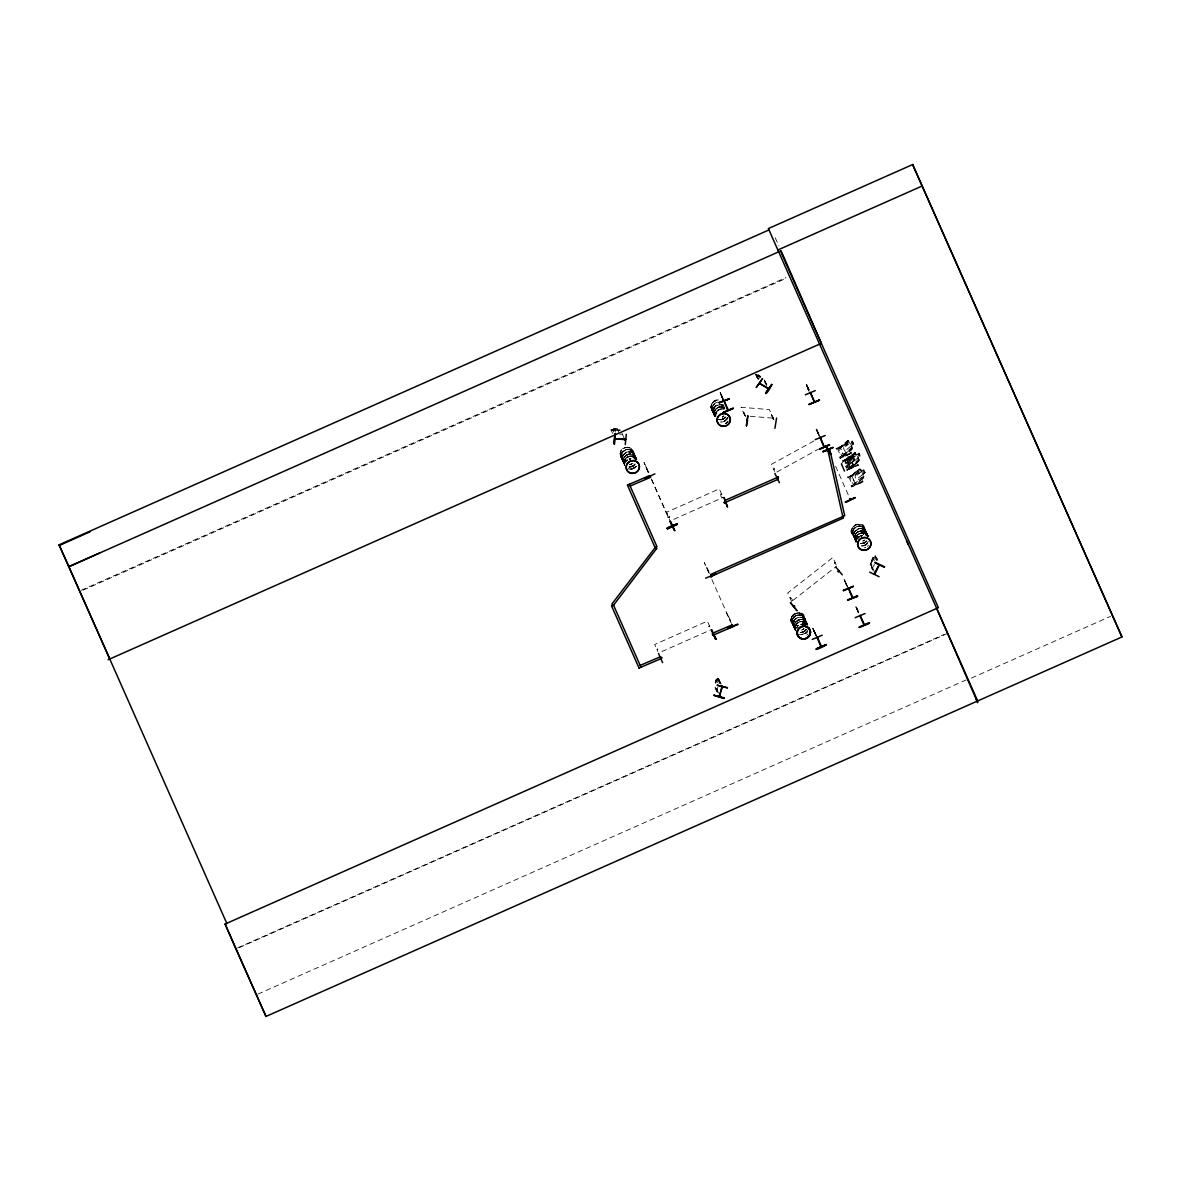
<?xml version="1.0" encoding="UTF-8"?>
<svg xmlns="http://www.w3.org/2000/svg" width="1181" height="1181" viewBox="0 0 1181 1181"><rect width="100%" height="100%" fill="white"/><g stroke="black" fill="none" stroke-linecap="round" stroke-linejoin="round"><path stroke-width="0.75" stroke-dasharray="5 3.75" d="M863.798 469.684L865.068 472.548L862.868 474.319L862.824 476.445L858.735 479.766L856.299 479.648L855.044 476.799L856.107 473.847L860.196 470.525L861.599 471.455L863.902 469.521L865.26 472.577L863.075 474.363M876.45 560.783L875.342 555.838L870.515 563.544L872.434 569.892M612.585 433.412L611.005 429.84L612.614 433.058M610.99 429.958L620.187 430.105M613.751 432.039L612.865 430.076L614.445 429.81L613.84 428.718L617.353 428.806L618.755 432.305M617.338 428.924L617.811 429.973L620.202 429.987M622.151 434.239L619.612 434.209M743.425 412.11L745.654 417.055M773.437 419.698L771.252 414.398L773.23 417.734M851.531 445.798L851.28 447.879L847.205 451.201L844.769 451.083L843.5 448.234L844.577 445.267L848.667 441.96L850.069 442.89L852.372 440.956L853.73 444.012L851.339 445.754L852.106 449.489L846.246 454.257M858.941 460L858.602 461.52L852.815 466.362L850.246 467.056L847.205 460L854.616 452.397L855.9 452.958L859.104 459.985L858.764 461.594L852.889 466.362L850.217 467.189L847.028 460L848.74 457.18M861.687 471.455L860.757 469.315C857.066 467.942 853.819 473.891 851.914 476.46L855.177 483.649L857.775 482.822L863.651 478.069L862.957 474.319M863.651 478.069L863.99 476.445M854.749 460.147L853.346 457.077L854.749 460.147L852.549 461.904L852.992 465.609L847.161 470.304M853.45 464L853.081 465.609L847.072 470.304M620.985 455.275L622.357 452.057M622.564 455.896L622.047 459.365M622.756 456.294L622.298 455.143M624.011 462.007L624.528 460.265M631.407 451.718L632.16 451.393L631.643 452.087M634.537 456.457L634.02 458.198A6.732 6.363 -24.3 0 0 630.374 450.02A6.732 6.363 -24.3 0 0 621.678 453.888A6.732 6.363 -24.3 0 0 625.325 462.111L622.372 460.132M711.848 408.095L713.235 404.876L717.694 402.19A6.732 6.363 -24.3 0 0 716.011 414.531L715.524 414.723M712.217 408.405L712.305 409.408M712.409 408.419C713.265 411.047 713.737 407.091 714.077 408.331M713.708 408.98L713.649 408.198M724.824 407.873C720.248 404.345 713.058 408.803 713.959 414.413L713.885 412.612M716.262 411.593L714.889 416.539M714.963 414.738L715.42 413.084M723.333 404.581L722.506 404.906M792.466 619.051L792.421 624.173M792.318 621.117L792.274 621.885M792.51 621.117C793.809 623.996 793.721 618.342 794.178 621.797M794.4 619.936L793.027 624.882M793.101 623.066L793.543 621.413M799.832 619.405L801.663 619.42C796.732 618.741 792.377 624.188 794.503 628.764M794.488 623.73L794.045 627.126M795.507 625.782L794.99 629.252M795.226 628.1L796.895 627.362M802.386 617.087L803.552 617.043M802.755 617.589L803.552 617.191M794.355 619.951L797.145 617.766A6.835 6.466 -24.3 0 1 806.49 624.247L800.187 624.483A6.732 6.363 -24.3 0 1 805.265 624.232M859.207 536.986A6.732 6.363 -24.3 0 1 851.708 530.121A6.732 6.363 -24.3 0 1 860.846 524.63A6.702 6.333 -24.3 0 1 863.591 534.314A6.732 6.363 -24.3 0 0 860.846 524.63A6.702 6.333 -24.3 0 0 851.737 530.121A6.702 6.333 -24.3 0 0 859.207 536.956C835.735 532.911 870.486 511.698 863.68 534.27M851.501 529.929L851.959 528.261M852.431 533.768C851.826 529.516 855.856 525.648 860.048 526.062M852.446 532.055L852.948 530.299A6.835 6.466 -24.3 0 1 861.746 526.446L864.595 528.379L865.909 531.686M852.667 532.631L853.553 531.73M852.977 532.365L853.302 533.65M853.494 534.403L854.867 531.184M854.513 536.661L857.052 532.1M855.457 538.772L855.974 537.03M863.09 528.852L863.4 528.114M863.902 528.704L863.606 528.158M865.983 533.221L865.466 534.963A6.732 6.363 -24.3 0 0 861.82 526.8A6.732 6.363 -24.3 0 0 853.125 530.653A6.732 6.363 -24.3 0 0 856.771 538.876L855.088 538.064M867.061 535.008L866.706 535.273A6.732 6.363 -24.3 0 0 857.613 528.985A6.732 6.363 -24.3 0 0 856.151 540.071L855.959 539.997M870.559 563.529L870.146 564.872M716.203 679.208L715.199 682.485L716.203 679.208L716.764 680.433L717.31 679.119L718.21 681.083M715.656 682.397L716.099 680.079M715.716 683.474L717.841 677.348L720.794 683.829M719.864 683.312L718.21 678.13L721.148 683.917M720.218 683.4L718.565 678.219M717.015 689.97L716.114 690.014L717 690.088L719.244 682.352L717.959 677.377M871.74 561.403L871.061 563.278L871.947 565.241M875.224 559.381L874.339 557.417L873.335 558.583C873.35 555.395 870.087 560.503 871.844 561.462M874.516 572.076L870.973 564.784L872.759 570.054M870.84 565.773L871.298 564.946M875.903 556.738C874.014 557.24 877.926 557.004 877.823 561.005M871.519 567.751L872.523 567.854L875.712 562.171M621.295 455.6L622.387 454.951M622.505 455.955L626.181 452.249L631.392 452.013M621.486 455.777L622.18 456.56L622.845 455.733M624.469 460.324C626.476 455.069 634.802 454.464 637.09 459.793A6.835 6.466 -24.3 0 0 628.159 456.619A6.835 6.466 -24.3 0 0 624.528 465.299L624.085 461.889L624.498 465.373M624.336 462.332L625.679 461.727M631.555 451.91L632.071 451.053M631.924 452.19L632.145 451.245M635.496 458.671L634.817 458.789M712.158 408.419L713.25 407.77M712.217 409.113L714.003 409.039M714.416 411.047L715.287 409.527M727.983 417.69L724.307 421.396L720.823 421.986A6.835 6.466 -24.3 0 0 727.954 417.69A6.732 6.363 -24.3 0 1 720.912 422.001M792.407 619.11C794.045 615.183 799.33 613.515 802.844 615.965M792.259 621.117L793.086 620.483M795.448 625.841L796.363 624.291M795.3 628.617L795.64 627.687M854.203 533.059L854.321 531.893M805.058 623.657L804.113 625.192A6.835 6.466 -24.3 0 0 802.371 615.788A6.835 6.466 -24.3 0 0 792.746 618.711A6.835 6.466 -24.3 0 0 796.186 627.583L794.621 626.816M855.915 537.089L858.056 534.299L861.303 532.852L859.591 533.384A6.732 6.363 -24.3 0 0 856.004 541.887L854.203 537.931M855.945 538.861L855.782 539.85M856.993 539.451L859.148 536.661A6.835 6.466 -24.3 0 0 857.007 539.437A6.732 6.363 -24.3 0 1 859.133 536.617M846.201 454.154L843.559 455.084L840.37 447.894L842.171 445.075L847.973 440.292L850.158 442.89L852.372 440.956L853.523 443.982M846.127 454.154L843.603 454.951L840.488 447.909L842.083 445.075M841.477 463.882C843.278 460.989 846.866 455.423 850.364 456.826L851.147 458.819L853.435 457.062M764.609 380.415L767.399 385.818M758.468 375.735L757.228 375.366M622.638 448.721L625.886 447.289C617.25 448.116 619.051 462.125 627.716 460.221A6.702 6.333 -24.3 0 1 620.291 453.356A6.702 6.333 -24.3 0 1 629.384 447.879A6.702 6.333 -24.3 0 1 632.145 457.549M622.328 452.072L626.831 449.37L630.329 449.651A6.835 6.466 -24.3 0 1 634.005 458.021M621.767 455.305L621.856 456.885M623.007 456.442L621.87 456.781M625.605 455.32L623.066 459.881L624.439 464.694M624.395 456.693L628.912 453.976L633.961 455.054M626.417 461.151L627.702 459.881A6.732 6.363 -24.3 0 0 626.461 461.077A6.835 6.466 -24.3 0 1 627.687 459.896M636.234 466.392L631.732 469.093M715.524 405.984L712.911 410.457L714.49 415.387M716.232 411.623L719.022 409.423L724.16 409.202M728.16 421.558L725.385 423.758A6.835 6.466 -24.3 0 0 728.087 421.44M853.774 528.852L855.044 527.567M854.837 531.199L859.34 528.498L864.389 529.575L862.75 528.778M854.04 533.074L852.933 532.734M854.453 533.207L853.095 533.443M856.816 535.569L858.07 534.299M855.915 538.861L856.963 538.669M866.647 541.06A6.717 6.348 -24.3 0 1 860.506 543.777L863.916 543.186L866.662 540.898M865.452 542.256L866.706 540.987A6.732 6.363 -24.3 0 1 860.506 543.777M793.307 617.604L796.083 615.419M861.407 545.917A6.835 6.466 -24.3 0 0 867.651 543.157L864.891 545.342L861.392 545.947M867.681 543.157L864.891 545.342M793.972 621.959L792.451 621.486M795.374 622.21L798.12 619.936A6.717 6.348 -24.3 0 1 807.302 624.66M802.74 616.807L802.608 617.604M797.588 623.051L796.334 624.321L799.124 622.136L804.335 621.9M801.943 624.291C814.211 601.439 773.525 619.479 798.696 625.738A6.717 6.348 -24.3 0 1 791.344 618.313A6.732 6.363 -24.3 0 1 801.397 613.84A6.732 6.363 -24.3 0 1 801.914 624.321A6.717 6.348 -24.3 0 0 801.397 613.854A6.717 6.348 -24.3 0 0 791.344 618.313A6.732 6.363 -24.3 0 0 798.74 625.738L796.909 625.782M806.195 629.65L803.449 631.938L799.906 632.44A6.732 6.363 -24.3 0 0 806.077 629.606M804.984 631.008L806.239 629.753A6.717 6.348 -24.3 0 1 800.024 632.514A6.732 6.363 -24.3 0 0 806.18 629.813M807.154 631.924L805.914 633.164L807.199 631.909A6.835 6.466 -24.3 0 1 799.227 634.315M874.575 556.531L875.239 555.779L877.498 560.857M848.873 457.268L854.719 452.53M856.83 454.833L859.015 453.061L860.373 456.117L857.982 457.859L857.937 459.985L853.848 463.306L851.412 463.188L850.158 460.339L851.221 457.372L855.31 454.065L856.727 454.995L858.986 453.224L860.181 456.087M853.701 473.64L859.591 468.857M863.488 477.98L855.133 483.516M838.702 448.352L848.637 440.513L839.233 448.928L838.702 448.352L848.637 440.513M838.953 448.928L848.903 441.089M841.979 455.822L851.929 447.983L842.525 456.383L841.979 455.822L851.929 447.983M842.245 456.397L852.18 448.559M845.345 460.457L855.546 453.194C855.103 455.349 843.647 460.723 845.891 461.033M845.611 461.033L855.546 453.194M848.637 467.927L858.838 460.664C858.395 462.819 846.925 468.193 849.169 468.488M848.888 468.503L858.838 460.664M850.231 476.917L860.181 469.078M853.523 484.387L863.459 476.548M843.249 461.166L849.139 456.486M851.117 458.981L853.405 457.224M854.631 460.103L852.342 461.86L852.357 463.985L848.224 467.248L845.803 467.115L844.563 464.236L845.67 461.299L849.803 458.021L851.191 458.981M792.982 600.406L836.738 566.053M790.591 597.291C789.041 598.383 792.495 596.877 792.303 600.863M718.52 399.99C710.091 398.735 707.936 412.641 716.808 413.114M713.501 401.54L715.036 400.625M715.509 405.984L720.543 404.463A6.835 6.466 -24.3 0 1 723.761 405.629L720.499 404.478M624.823 462.096L625.812 462.111M634.891 458.021L635.26 458.494A6.732 6.363 -24.3 0 0 626.166 452.22A6.732 6.363 -24.3 0 0 624.705 463.306M633.016 463.292L629.753 464.724A6.835 6.466 -24.3 0 0 633.001 463.277A6.732 6.363 -24.3 0 1 629.813 464.753M628.971 467.012L633.961 465.403M723.879 416.111L722.344 417.026A6.835 6.466 -24.3 0 0 723.864 416.096A6.732 6.363 -24.3 0 1 722.359 417.055M723.303 419.137L724.839 418.222M862.912 540.972L864.462 540.057A6.732 6.363 -24.3 0 1 862.927 541.001A6.835 6.466 -24.3 0 0 864.433 540.042M860.373 543.688L865.407 542.153M802.445 629.739L803.981 628.809A6.835 6.466 -24.3 0 1 800.733 630.226M805.959 633.178L800.925 634.699M813.989 440.912L771.414 464.354L774.633 471.485M776.862 472.031L817.857 449.459M81.179 590.279L786.029 277.609M83.142 590.16L786.325 278.229M816.189 429.308L819.23 434.844M816.662 429.131L818.536 434.298M816.602 430.238L817.267 431.375M818.093 433.516L817.149 431.419M673.746 519.345L723.126 497.437M836.325 448.81L847.013 443.259L836.251 448.662M838.348 447.998L847.574 444.528L838.348 447.998L842.142 456.575L851.324 452.5L842.142 456.575M839.632 457.047C843.249 456.427 838.067 457.062 840.193 458.317L851.649 453.238L851.088 451.969M842.968 460.915L853.671 455.364L842.909 460.767M844.991 460.103L854.232 456.634L844.991 460.103L848.785 468.665L857.967 464.605L848.785 468.665M847.796 469.108C845.847 470.791 848.12 463.823 843.957 460.472M846.615 469.905L858.307 465.344L846.851 470.422M847.855 477.375L858.543 471.824L847.796 477.227M849.877 476.563L859.118 473.094L849.877 476.563L853.671 485.14L862.853 481.066L853.671 485.14M851.161 485.627C854.778 484.992 849.597 485.642 851.737 486.882L863.178 481.804L862.617 480.534M661.818 651.602L711.198 629.694M847.766 586.603L844.031 579.502L847.618 587.311M845.227 582.203L844.828 580.048M846.113 584.211L844.459 580.166M846.246 584.433L845.316 582.336M858.749 612.983L855.708 606.606L858.351 612.319M856.018 607.314L859.266 614.607M856.535 608.141C855.443 604.805 859.532 615.67 856.978 609.426M816.292 636.338L812.705 628.351L815.54 634.138M815.436 634.374L813.045 629.045L816.529 635.408M813.694 630.58L812.735 628.336M857.657 611.02L858.351 612.659L857.317 610.223M814.949 633.252L814.078 630.979M237.499 947.93L944.032 634.522M239.359 947.59L947.575 633.415M257.93 994.107L966.147 679.931M971.373 678.101L1110.627 616.334M646.022 467.779L648.251 472.725M720.572 494.145C722.418 493.215 719.096 495.74 722.211 497.762M707.035 567.662L709.633 573.449M728.721 616.63L731.689 623.228M813.606 629.857L813.591 628.868M813.488 629.975L814.019 631.156M814.078 631.141L815.111 633.193M814.831 633.046L813.207 628.986M722.875 399.296L720.085 392.623L722.004 396.875M720.248 392.594L723.525 399.001M720.602 393.45L720.587 392.461M720.558 393.524L721.03 394.572M721.074 394.72L722.108 396.786M721.502 396.048L723.2 399.783M806.195 384.475L808.439 389.848M809.265 389.996L806.343 384.445L808.97 389.435M808.055 388.534L808.645 389.907L806.653 385.375M722.536 398.041L721.857 396.727L723.422 400.152M718.063 407.312L719.775 406.795M721.576 419.668L726.094 416.952A6.702 6.333 -24.3 0 1 718.255 419.447M622.52 456.545L621.767 456.412M629.207 458.966L630.92 458.449A6.732 6.363 -24.3 0 0 629.193 458.937A6.835 6.466 -24.3 0 1 630.92 458.464M855.62 524.571L857.332 524.054M866.677 532.985C862.691 527.656 853.45 531.996 854.513 538.374M860.654 535.731L862.366 535.214A6.732 6.363 -24.3 0 0 860.639 535.702A6.835 6.466 -24.3 0 1 862.366 535.229M801.678 632.366L803.346 631.732M852.461 447.879L849.169 440.853L847.988 440.424M858.188 457.903L859.104 459.985M719.79 406.825L723.274 407.105M721.621 419.757L718.078 419.373M628.912 453.976L630.698 453.903M622.107 455.143L623.066 455.305M629.842 456.117L631.599 456.043M629.945 469.167L631.746 469.078L628.233 468.813M860.314 530.668L865.407 531.819M861.289 532.867L866.352 533.93M856.816 538.816L856.594 538.728A6.835 6.466 -24.3 0 1 852.918 530.358M850.29 456.826L853.346 464.015M613.972 428.762L617.235 428.939M612.068 429.53L614.46 429.707M614.607 430.164L617.87 430.342M750.201 416.258L773.201 418.163M871.475 567.589L872.523 567.854M716.011 416.081L715.524 415.594M627.657 447.171C632.617 447.348 635.437 453.711 632.234 457.505A6.746 6.377 -24.3 0 0 629.355 447.717A6.746 6.377 -24.3 0 0 620.173 453.224A6.746 6.377 -24.3 0 0 627.716 460.118M624.218 459.896L625.945 460.265M860.004 526.076L861.776 526.416A6.835 6.466 -24.3 0 1 865.437 534.801M803.907 618.327L800.6 617.176L797.145 617.766A6.835 6.466 -24.3 0 0 795.669 629.045M807.568 624.823L806.165 621.649L801.619 619.331L803.39 619.789M802.563 621.546L805.885 622.697M796.481 627.421L796.112 627.391A6.835 6.466 -24.3 0 1 792.687 618.578A6.835 6.466 -24.3 0 1 802.327 615.67A6.835 6.466 -24.3 0 1 804.099 625.059M617.707 430.002L619.612 430.445M717.325 678.145L716.675 680.256M719.229 680.197L719.362 682.382M715.228 687.933L717.502 692.287M854.616 452.397L856.801 454.995M859.517 468.99L860.787 469.418M873.364 558.436L872.995 557.447M871.681 561.477L871.268 560.355M714.52 414.118L716.158 414.9M625.162 461.948A6.835 6.466 -24.3 0 1 621.472 453.593A6.732 6.363 -24.3 0 1 630.196 449.636L631.879 450.448M631.304 452.013L632.942 452.81M632.366 454.168L635.23 456.22L636.589 459.306L636.087 457.564M633.267 456.383L636.175 458.346M802.268 617.545L805.191 619.494M803.331 619.7L804.925 620.571M756.017 374.997L758.94 379.47M757.922 374.79L760.859 376.518M760.313 376.459L758.586 375.366L760.475 376.813M756.593 374.717L761.184 377.64M864.241 529.546L865.658 530.741M866.219 533.915L868.537 536.558A6.835 6.466 -24.3 0 0 859.65 533.517A6.835 6.466 -24.3 0 0 856.018 542.197M853.819 536.897L855.236 538.078M854.882 539.259L856.299 540.44A6.835 6.466 -24.3 0 1 857.686 529.147A6.835 6.466 -24.3 0 1 867.016 535.613L866.514 532.454M714.653 414.132L711.922 409.63M714.298 415.313L715.716 416.494A6.732 6.363 -24.3 0 1 714.475 407.578A6.732 6.363 -24.3 0 1 723.82 405.969M631.732 450.419L634.049 453.061L634.463 456.575M632.795 452.781L634.212 453.962M802.711 615.936L805.029 618.578L804.999 623.73A6.732 6.363 -24.3 0 0 801.353 615.552A6.732 6.363 -24.3 0 0 792.658 619.405A6.732 6.363 -24.3 0 0 796.289 627.628M805.737 622.667L807.154 623.848A6.835 6.466 -24.3 0 0 795.551 630.949L795.064 627.406M623.789 461.313L621.678 458.789L622.579 460.767M623.435 462.494L624.852 463.675A6.732 6.363 -24.3 0 1 626.343 452.618A6.732 6.363 -24.3 0 1 635.526 458.966L635.599 457.091M794.754 626.845L792.436 624.188M794.4 628.012L795.817 629.193M806.83 385.818L809.723 392.889M720.735 393.967L723.628 401.038M864.403 528.306L865.289 529.723L864.359 527.745M865.466 530.668L867.046 535.569M866.633 532.897L868.035 536.071M867.445 535.023L868.315 536.44M852.859 534.727L851.501 531.657M856.225 539.835L856.048 539.687M854.011 536.971L853.568 535.938M853.804 536.883L852.505 531.922M855.074 539.333L853.568 534.284M855.885 541.459L854.468 538.285M711.39 409.335L712.291 410.781M713.427 413.025L712.984 410.338M803.936 617.058L804.807 618.475L803.877 616.497M804.999 619.42L806.505 622.8M791.491 622.033L792.392 623.479M792.658 624.306L793.529 625.723M794.592 628.085L793.086 623.037M794.459 628.676L795.404 630.211M632.957 451.541L633.843 452.943L632.913 450.98M634.02 453.888L635.526 457.283M635.998 458.258L636.869 459.675A6.732 6.363 -24.3 0 0 628.13 456.575A6.732 6.363 -24.3 0 0 624.557 465.122L622.756 461.151M620.527 456.516L621.413 457.962M622.357 460.118L621.058 455.157M623.627 462.568L622.121 457.519M775.194 237.721L778.87 245.869M851.649 453.238L840.193 458.317M863.178 481.804L851.737 486.882M808.911 390.143L806.003 383.707L806.224 384.548M806.549 385.419L808.749 390.173M865.437 530.107L866.323 532.07M866.514 532.469L868.301 536.44A6.732 6.363 -24.3 0 0 859.576 533.354M848.224 494.809L835.233 465.388M817.031 429.987L819.614 435.686M819.274 435.833L815.982 428.541L816.219 429.382M819.437 436.601L817.488 432.202M874.368 560.886L873.482 558.923L871.903 561.757L872.789 563.721M870.973 564.784L873.541 570.482M852.092 533.177L852.962 535.17M764.225 379.824L766.543 384.696M764.683 381.05L767.886 388.165M764.461 381.345L765.746 384.194M757.995 374.687L759.56 378.245M756.224 374.702L758.733 379.78M755.751 374.288L757.124 377.167M755.692 374.377L757.936 379.278M773.924 419.742L769.348 409.6L741.018 407.268L745.595 417.41M771.252 414.398L773.496 419.344M847.604 587.518L845.655 583.119M856.52 607.137L859.089 612.836M836.089 564.636L832.871 557.506L787.712 592.965L791.565 601.513M743.897 412.154L745.329 415.801M723.171 399.148L719.908 391.856L720.13 392.697M722.344 397.997L723.23 399.96M815.82 634.714L812.912 628.277L813.133 629.104M711.508 409.231L712.394 411.224M713.619 413.97L714.638 416.155A6.702 6.333 -24.3 0 1 724.794 408.183M805.855 620.822L804.97 618.859L805.442 620.438M806.033 621.221L807.819 625.192A6.732 6.363 -24.3 0 0 799.109 622.107A6.732 6.363 -24.3 0 0 795.536 630.639L793.721 626.683M791.61 621.944L792.495 623.922L792.023 622.343M792.658 624.321L793.543 626.284M721.842 494.588L719.273 488.89L666.601 512.259L669.169 517.957M709.279 573.597L704.334 562.614L708.748 572.578M726.389 612.437L731.349 623.376M648.59 472.577L644.014 462.435L648.428 472.4M665.626 511.122L669.937 520.806M634.876 455.305L633.99 453.342L634.463 454.921M635.068 455.704L636.854 459.675M709.914 626.845L707.345 621.147L654.673 644.501L657.891 651.632M622.092 433.545L624.026 437.811M616.733 429.087L614.637 428.969M613.854 428.614L615.493 432.128M620.645 456.412L621.531 458.405L621.058 456.811M716.823 680.758L717.708 682.721M716.498 688.538L719.067 694.236M716.144 688.449L717.428 691.298M714.992 687.135L717.147 692.199M815.2 633.813L816.322 636.146M814.329 631.894L815.451 634.315M860.698 469.418L863.828 476.474M857.731 464.074L858.307 465.344M853.671 455.364L854.232 456.634M847.013 443.259L847.574 444.528M858.543 471.824L859.118 473.094M852.092 476.46L855.221 483.516M837.314 448.367L841.138 457.003M842.673 460.236L843.204 461.431M836.015 448.145L836.561 449.341M848.844 476.932L852.682 485.583M847.559 476.711L848.091 477.906M816.292 429.249L819.821 437.442M711.877 579.472L730.257 620.985M645.402 465.506L648.738 472.976M651.558 479.294L668.904 518.474M651.366 479.043L666.069 512.259M844.149 579.458L844.385 580.299M855.812 606.562L856.048 607.388M807.686 388.269L809.029 391.383M721.591 396.417L722.92 399.532M807.479 387.368L808.498 389.76M808.04 389.125L807.848 388.209M721.384 395.532L722.403 397.908M806.682 384.297L807.036 385.154M855.531 540.308L855.989 541.902M855.93 542.138L855.531 538.654M713.9 414.339L714.402 416.066M865.983 531.494L865.909 533.34M864.979 529.354L864.979 531.066M806.579 624.336L806.564 622.608L806.505 624.454A6.835 6.466 -24.3 0 0 797.205 617.899A6.835 6.466 -24.3 0 0 795.728 629.163M714.963 414.693L714.963 416.376M711.922 407.976L711.863 409.822M856.328 540.455A6.732 6.363 -24.3 0 1 857.79 529.383A6.732 6.363 -24.3 0 1 866.972 535.746M858.277 538.831A6.732 6.363 -24.3 0 1 852.608 531.332A6.732 6.363 -24.3 0 1 861.097 526.239A6.732 6.363 -24.3 0 1 865.289 534.624M867.946 536.263A6.732 6.363 -24.3 0 0 858.779 531.568A6.732 6.363 -24.3 0 0 856.077 541.518A6.717 6.348 -24.3 0 1 858.779 531.583A6.717 6.348 -24.3 0 1 867.946 536.263M868.522 545.194A6.732 6.363 -24.3 0 1 867.297 546.434M865.791 547.334A6.732 6.363 -24.3 0 1 864.108 547.836M867.636 543.23A6.732 6.363 -24.3 0 1 861.48 545.962M856.181 542.286A6.732 6.363 -24.3 0 1 867.607 535.421M868.315 541.341A6.732 6.363 -24.3 0 1 861.303 545.563M865.85 535.524A6.835 6.466 -24.3 0 1 867.385 536.307M624.749 463.646A6.835 6.466 -24.3 0 1 626.24 452.382A6.835 6.466 -24.3 0 1 635.57 458.848M636.411 459.291A6.732 6.363 -24.3 0 0 627.244 454.596A6.732 6.363 -24.3 0 0 624.542 464.546A6.702 6.333 -24.3 0 1 627.185 454.478A6.702 6.333 -24.3 0 1 636.323 459.143M635.024 463.926A6.702 6.333 -24.3 0 1 628.912 466.643M631.304 463.838A6.732 6.363 -24.3 0 1 629.635 464.354M630.3 449.666A6.835 6.466 -24.3 0 0 621.472 453.593A6.732 6.363 -24.3 0 0 625.148 461.712M630.196 449.636A6.732 6.363 -24.3 0 1 633.843 457.859M624.631 464.753A6.732 6.363 -24.3 0 1 627.332 454.803A6.732 6.363 -24.3 0 1 636.515 459.483A6.702 6.333 -24.3 0 0 627.347 454.833A6.702 6.333 -24.3 0 0 624.66 464.738M636.19 466.465A6.732 6.363 -24.3 0 1 628.351 468.827M624.734 465.521A6.732 6.363 -24.3 0 1 636.16 458.656M636.16 466.259A6.835 6.466 -24.3 0 1 628.203 468.665M636.013 466.067A6.732 6.363 -24.3 0 1 628.174 468.429M634.3 458.715A6.732 6.363 -24.3 0 1 635.806 459.483A6.835 6.466 -24.3 0 0 634.404 458.759M715.627 416.465A6.835 6.466 -24.3 0 1 714.328 407.371A6.835 6.466 -24.3 0 1 723.82 405.747M725.975 416.893A6.732 6.363 -24.3 0 1 718.151 419.27M714.535 415.948A6.732 6.363 -24.3 0 1 724.721 407.962M723.805 415.978A6.835 6.466 -24.3 0 1 722.285 416.893M715.568 416.332A6.835 6.466 -24.3 0 1 718.757 404.566M716.188 414.93A6.732 6.363 -24.3 0 1 717.827 402.559M726.891 422.872A6.732 6.363 -24.3 0 1 725.385 423.787M722.551 408.966A6.835 6.466 -24.3 0 0 714.977 416.613A6.732 6.363 -24.3 0 1 722.595 409.216M727.939 421.248A6.732 6.363 -24.3 0 1 725.208 423.389M727.747 417.395A6.732 6.363 -24.3 0 1 720.735 421.617M714.977 416.347A6.732 6.363 -24.3 0 1 724.101 409.172M807.391 624.793A6.732 6.363 -24.3 0 0 798.208 620.114A6.732 6.363 -24.3 0 0 795.507 630.064A6.717 6.348 -24.3 0 1 798.149 619.995M806.018 629.458A6.717 6.348 -24.3 0 1 799.877 632.175M803.907 628.676A6.835 6.466 -24.3 0 1 802.386 629.591M795.61 630.27A6.732 6.363 -24.3 0 1 798.297 620.32A6.732 6.363 -24.3 0 1 807.479 625.015A6.717 6.348 -24.3 0 0 798.312 620.335A6.717 6.348 -24.3 0 0 795.61 630.27M807.848 630.093A6.732 6.363 -24.3 0 1 800.836 634.315M808.04 633.946A6.732 6.363 -24.3 0 1 806.815 635.186M800.246 624.631A6.835 6.466 -24.3 0 1 805.427 624.395M850.276 459.306L848.962 462.642C852.771 461.121 853.066 465.609 848.726 463.646L847.057 467.72L847.958 463.38C843.928 464.812 843.618 460.472 848.165 462.391L849.774 458.464L850.276 459.306M611.33 430.209L612.26 430.607L611.33 430.209M724.411 407.12L723.953 408.788L724.44 407.12M872.656 558.2L871.799 560.37L872.656 558.2M797.441 626.653L796.57 628.159A6.732 6.363 -24.3 0 1 797.441 626.609M758.497 378.776L756.962 377.211L758.482 378.88M635.216 464.133L632.47 466.421L628.927 466.923A6.732 6.363 -24.3 0 0 635.112 464.089M849.346 443.495L845.256 446.802L846.526 449.666L850.6 446.344L849.346 443.495M852.121 441.93L851.398 442.521L852.21 444.351L852.933 443.761L852.121 441.93M855.989 455.586L851.9 458.907L853.169 461.771L857.258 458.449L855.989 455.586M858.764 454.035L858.041 454.626L858.853 456.457L859.591 455.866L858.764 454.035M860.875 472.06L856.786 475.367L858.056 478.231L862.145 474.91L860.875 472.06M863.651 470.496L862.927 471.086L863.739 472.917L864.477 472.326L863.651 470.496M850.453 459.571L846.334 462.834L847.574 465.713L851.693 462.435L850.453 459.571M853.258 458.036L852.52 458.612L853.317 460.472L854.055 459.881L853.258 458.036M834.997 562.422L834.45 563.293L834.997 562.422M774.456 468.783L773.762 469.551L774.456 468.783M668.047 516.599L668.077 517.603L668.047 516.599M669.701 516.732L668.948 517.44L669.701 516.732M709.545 626.019L708.792 626.727L709.545 626.019M657.773 648.989L657.02 649.698L657.773 648.989M858.676 531.361A6.732 6.363 -24.3 0 0 855.989 541.311A6.717 6.348 -24.3 0 1 858.69 531.361A6.732 6.363 -24.3 0 1 867.858 536.041A6.717 6.348 -24.3 0 0 858.69 531.361M860.403 543.57A6.732 6.363 -24.3 0 0 866.559 540.839A6.717 6.348 -24.3 0 1 860.403 543.555M860.89 536.469A6.732 6.363 -24.3 0 0 862.396 535.569A6.702 6.333 -24.3 0 1 860.875 536.454M629.399 459.616A6.746 6.377 -24.3 0 0 630.905 458.7A6.702 6.333 -24.3 0 1 629.429 459.689M629.06 467.012A6.732 6.363 -24.3 0 0 635.201 464.295A6.702 6.333 -24.3 0 1 629.06 466.997M719.775 419.491A6.732 6.363 -24.3 0 0 725.916 416.76A6.702 6.333 -24.3 0 1 719.775 419.462M723.141 407.046A6.732 6.363 -24.3 0 0 714.461 415.815A6.702 6.333 -24.3 0 1 723.126 407.076M723.879 408.892A6.702 6.333 -24.3 0 0 724.322 407.253A6.732 6.363 -24.3 0 1 723.909 408.892M716.852 400.418A6.702 6.333 -24.3 0 0 716.897 413.084A6.732 6.363 -24.3 0 1 716.837 400.389M723.805 408.7A6.732 6.363 -24.3 0 0 724.263 407.061A6.717 6.348 -24.3 0 1 723.805 408.7M716.749 400.182A6.732 6.363 -24.3 0 0 716.793 412.907A6.717 6.348 -24.3 0 1 716.749 400.211M791.24 618.106A6.732 6.363 -24.3 0 0 798.636 625.531A6.717 6.348 -24.3 0 1 791.255 618.121A6.732 6.363 -24.3 0 1 801.308 613.648A6.732 6.363 -24.3 0 1 801.825 624.129A6.717 6.348 -24.3 0 0 801.308 613.662A6.717 6.348 -24.3 0 0 791.255 618.121"/><path stroke-width="1.5" d="M777.364 477.331L777.777 478.143L778.161 477.286M794.031 606.68L794.769 606.045L793.898 606.37M819.998 437.428L820.943 438.623L820.337 437.28M671.517 525.205L671.649 525.781M850.025 498.5L850.364 499.238M849.567 498.884L850.32 499.342M719.081 696.48L722.506 686.707M719.731 695.771L718.86 696.037M722.004 686.619L721.768 687.682L722.314 686.353M728.16 409.807L723.923 400.743M810.594 393.952L810.373 392.446M615.021 433.722L613.958 444.056L614.976 433.752M615.419 433.604L614.548 444.086M624.66 439.642L624.646 438.83M625.266 444.587L626.284 434.283M879.107 576.697L869.703 572.15M660.637 657.965L661.803 657.95L661.345 657.167M724.337 502.737L725.429 502.265L724.233 502.515M713.368 634.197L712.793 635.334L712.423 634.492M768.654 388.519L759.782 383.589M746.51 425.972L747.839 415.638L746.392 425.795M747.573 420.274L747.219 420.657M774.928 428.319L776.581 418.044M721.96 686.264L719.406 696.672L719.391 695.461M714.018 695.21L724.189 698.443L714.092 695.358M778.013 476.976L778.412 477.729L778.176 477.021M828.073 450.36L826.951 450.522L827.97 449.872M727.407 687.888L717.074 685.172L727.452 687.726M673.701 525.604L673.436 525.279M712.512 634.95L713.28 634.551M796.865 610.636L790.369 602.517L796.954 610.607M839.174 571.191L838.318 571.929L838.79 570.91M820.175 437.959L823.939 446.625M820.485 437.59L824.087 446.669M848.504 588.197L852.652 597.291M649.963 476.814L650.642 477.124L650.185 476.076M671.428 524.984L672.151 525.56M732.19 625.236L732.309 625.812M820.795 646.376L816.912 637.15M864.389 624.823L860.196 615.286M724.071 401.053L727.983 410.486L727.511 409.527M728.352 410.102L727.452 409.216M810.919 393.583L810.018 392.579M874.959 562.806L884.392 567.264M879.136 564.858L874.176 573.951M747.174 421.012L747.204 420.244M767.886 388.165L767.547 388.165M771.651 384.342C768.595 393.672 759.723 399.193 771.843 384.578M765.731 393.288L771.798 384.548M875.21 562.318L884.613 566.895M640.973 667.206L613.53 605.203L611.861 604.052L655.101 547.63L657.02 546.773L629.34 484.24M611.478 605.794L613.53 605.203L656.636 548.515M874.796 574.261L879.343 564.725M615.227 438.712L625.709 439.243M614.902 438.801L625.664 439.701L625.384 438.86M835.808 567.087L842.274 574.807M774.869 473.36L779.43 482.704M713.457 634.979L713.117 634.197M670.454 521.234L674.528 530.417M658.511 653.492L662.63 662.644M724.352 502.235L724.721 503.076L725.193 501.999M825.681 445.562L831.07 454.286M777.452 477.788L778.309 477.331M777.674 478.113L778.486 477.641M59.33 545.474L90.258 531.686M99.824 552.885L68.897 566.673L59.05 544.854L768.964 229.941M912.647 164.558L768.373 228.568L977.661 700.968L1121.95 636.958L912.647 164.558L1121.95 636.958M778.013 249.929L922.302 185.934M108.106 659.751L821.371 343.346L781.084 250.756M627.421 485.096L649.21 475.751L650.008 477.567L630.137 486.055M825.253 435.479L815.274 439.627M819.437 449.046C850.099 436.069 798.74 458.612 829.313 444.661M724.78 500.478L777.57 477.375L778.368 479.206L725.577 502.294M710.903 574.335L844.725 515.684L829.623 448.839M711.7 576.151L843.5 518.001L842.57 515.92M639.054 668.062L660.843 658.718L660.031 656.902L640.161 665.39M712.423 633.326L732.294 624.823L733.091 626.639L713.221 635.142M843.308 590.279L853.405 586.396L843.426 590.544M843.529 590.766L853.361 586.278M847.707 600.214L857.465 595.549M847.692 600.169L857.775 596.257L847.589 599.933M265.991 1016.442L225.099 924.044L938.393 607.698L780.493 251.022L68.897 566.673L226.796 923.365L225.113 924.103L235.801 948.683L265.991 1016.442L977.661 700.968M654.909 473.876L645.062 478.32M822.936 451.363L833.048 447.54L823.113 451.762M823.083 451.718L832.989 447.392M724.027 497.496L727.54 507.107L723.997 497.481M677.023 523.833L667.117 528.158L677.126 524.069L667.413 528.837L677.318 524.497M677.097 524.01L667.132 528.173L667.427 528.852M845.507 502.397L855.192 497.555L845.507 502.368M845.345 501.984L855.206 497.585M705.648 578.173L715.627 574.025M710.844 576.107L710.622 576.845M711.464 629.813L716.144 639.113M732.176 624.557L732.456 625.871M727.909 628.469L737.977 624.528M737.771 624.055L727.776 628.189M660.489 657.655L661.773 657.861M855.162 617.707L865.112 613.5M822.183 635.23L812.233 639.438M859.207 627.022C890.149 614.755 838.628 636.529 869.098 622.697M826.213 644.501C806.756 652.65 820.072 649.181 826.301 644.708M826.272 644.649L816.263 648.738M719.052 402.559L729.223 398.883L719.037 402.544M723.112 412.346C753.877 399.872 702.857 421.676 733.076 408.154M805.309 394.808L815.274 390.616M810.506 392.756L814.462 401.939M809.206 404.197C840.134 391.841 788.332 413.35 819.171 400.005M830.612 454.493L825.74 445.547M747.647 421.1L747.086 420.333M711.479 629.813L715.612 639.364M711.612 629.931L715.745 639.275M829.741 449.105L827.704 449.607L842.688 516.186M725.208 502.309L724.47 503.062M672.417 525.397L672.949 526.047L672.58 525.22M660.651 657.477L660.843 658.718M841.448 463.867L844.474 471.101M848.637 588.507L852.239 597.852M828.619 450.286L827.586 449.341M714.003 695.269L724.352 697.882M624.572 439.672L624.528 438.933M615.109 439.184L614.932 438.431M759.782 383.5L768.211 388.652M654.983 547.364L656.754 548.781M863.931 624.941L860.034 615.832M976.244 699.403L977.706 702.665L936.71 608.451M827.379 450.817L826.951 450.02L827.128 450.832M838.805 570.6L839.056 571.397M838.554 570.644L839.027 571.368L837.964 571.117M729.223 398.883L719.214 402.957M817.267 637.002L821.445 646.465M793.573 605.971L793.824 606.783M725.045 501.94L725.414 502.781M650.008 476.784L649.875 476.327M109.774 659.013L59.05 544.854M906.624 540.883L908.115 544.249M724.898 500.744L725.71 502.56M711.021 574.601L711.818 576.417M712.542 633.592L713.354 635.408M627.539 485.361L655.101 547.63M611.61 606.06L639.172 668.328M710.888 576.21L711.257 577.051M810.55 392.845L814.403 401.968M762.483 378.688L756.342 387.383L762.483 378.688M670.085 521.397L674.661 530.564L670.085 521.397M863.444 550.302A6.732 6.363 -24.3 0 0 870.441 541.164A6.732 6.363 -24.3 0 0 858.986 540.219A6.732 6.363 -24.3 0 0 863.444 550.302A6.717 6.348 -24.3 0 0 870.427 541.164A6.717 6.348 -24.3 0 0 859 540.234A6.717 6.348 -24.3 0 0 863.444 550.272M631.938 473.389A6.732 6.363 -24.3 0 0 638.936 464.266A6.732 6.363 -24.3 0 0 627.48 463.321A6.732 6.363 -24.3 0 0 631.938 473.389A6.702 6.333 -24.3 0 0 638.906 464.281A6.702 6.333 -24.3 0 0 627.495 463.336A6.702 6.333 -24.3 0 0 631.938 473.36M722.875 426.341A6.732 6.363 -24.3 0 0 729.858 417.218A6.732 6.363 -24.3 0 0 718.417 416.273A6.732 6.363 -24.3 0 0 722.875 426.341A6.702 6.333 -24.3 0 0 729.769 417.1A6.702 6.333 -24.3 0 0 718.373 416.155A6.702 6.333 -24.3 0 0 722.816 426.179M802.962 639.039A6.732 6.363 -24.3 0 0 809.959 629.916A6.732 6.363 -24.3 0 0 798.504 628.971A6.732 6.363 -24.3 0 0 802.903 638.906A6.732 6.363 -24.3 0 0 809.9 629.783A6.732 6.363 -24.3 0 0 798.445 628.838A6.732 6.363 -24.3 0 0 802.962 639.039A6.717 6.348 -24.3 0 0 809.945 629.931A6.717 6.348 -24.3 0 0 798.518 628.986A6.717 6.348 -24.3 0 0 802.977 639.024M802.918 638.906A6.717 6.348 -24.3 0 0 809.886 629.798A6.717 6.348 -24.3 0 0 798.459 628.853A6.717 6.348 -24.3 0 0 802.918 638.906"/></g></svg>
